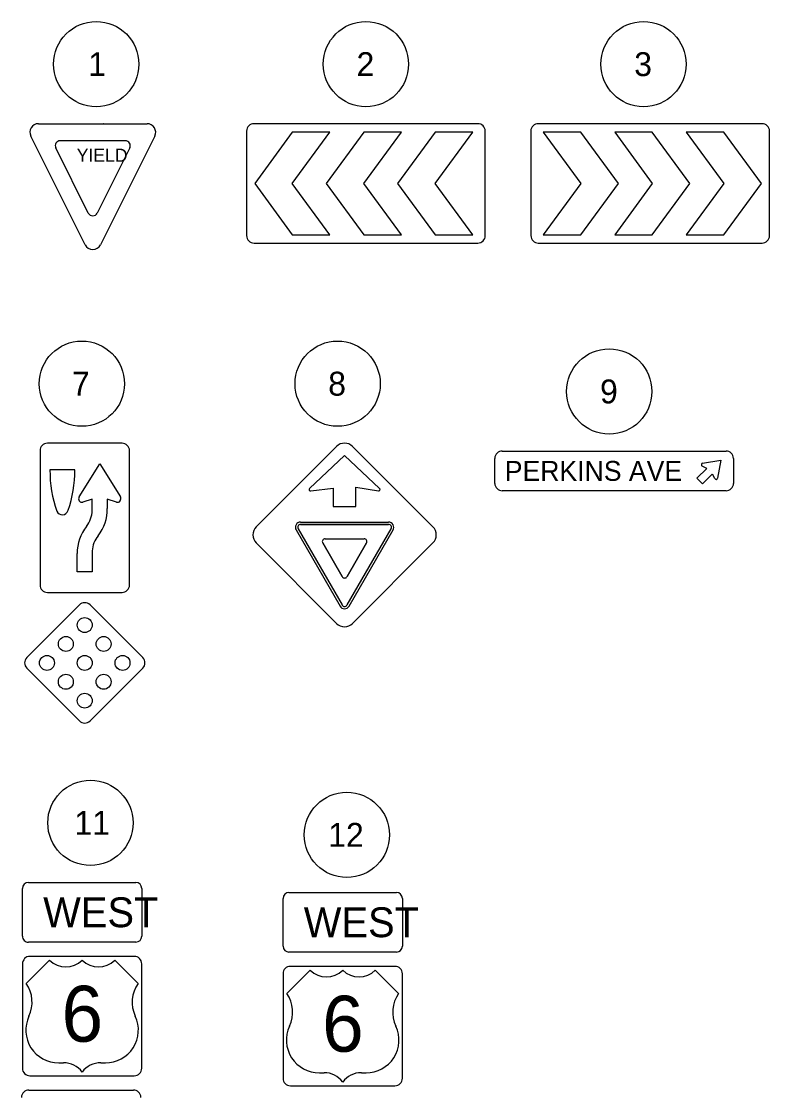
# Model space of a CAD drawing. Extents: x -38.5 to 34, y -4 to 22.
# Drawn here: x -18.33 to -13.94, y 13.65 to 19.95 of the extents above; entities that cross this region are included whole.
import ezdxf

# ---------------------------------------------------------------- set-up
doc = ezdxf.new("R2010")
doc.units = 0
doc.layers.add('DT_P_Contour_Minor', color=7, linetype='Continuous')
doc.layers.add('DT_P_Terrain_Boundary', color=7, linetype='Continuous')

msp = doc.modelspace()

# ---------------------------------------------------------------- linework, layer by layer
at = {"layer": 'DT_P_Contour_Minor'}
for p, q in [((-18.2314, 19.3553), (-17.5932, 19.3553)), ((-18.2231, 19.355), (-18.2231, 19.3553)), ((-17.848, 19.3553), (-17.8488, 19.355)), ((-17.9571, 18.6448), (-18.2762, 19.283)), ((-17.7216, 19.2553), (-18.1031, 19.2553)), ((-16.7418, 19.3061), (-16.9624, 19.0053)), ((-16.7418, 19.0053), (-16.5213, 19.3061)), ((-16.5213, 19.3061), (-16.7418, 19.3061)), ((-16.3226, 19.3061), (-16.5431, 19.0053)), ((-16.3226, 19.0053), (-16.102, 19.3061)), ((-16.102, 19.3061), (-16.3226, 19.3061)), ((-15.9033, 19.3061), (-16.1239, 19.0053)), ((-15.9033, 19.0053), (-15.6828, 19.3061)), ((-15.6828, 19.3061), (-15.9033, 19.3061)), ((-15.049, 19.3061), (-15.2696, 19.3061)), ((-15.2696, 19.3061), (-15.049, 19.0053)), ((-14.8285, 19.0053), (-15.049, 19.3061)), ((-14.6298, 19.3061), (-14.8503, 19.3061)), ((-14.8503, 19.3061), (-14.6298, 19.0053)), ((-14.4092, 19.0053), (-14.6298, 19.3061)), ((-14.2105, 19.3061), (-14.4311, 19.3061)), ((-14.4311, 19.3061), (-14.2105, 19.0053)), ((-13.9899, 19.0053), (-14.2105, 19.3061)), ((-17.9386, 18.8314), (-18.1293, 19.2129)), ((-16.9624, 19.0053), (-16.7418, 18.7045)), ((-16.5213, 18.7045), (-16.7418, 19.0053)), ((-16.5431, 19.0053), (-16.3226, 18.7045)), ((-16.102, 18.7045), (-16.3226, 19.0053)), ((-16.1239, 19.0053), (-15.9033, 18.7045)), ((-15.6828, 18.7045), (-15.9033, 19.0053)), ((-15.049, 19.0053), (-15.2696, 18.7045)), ((-15.049, 18.7045), (-14.8285, 19.0053)), ((-14.6298, 19.0053), (-14.8503, 18.7045)), ((-14.6298, 18.7045), (-14.4092, 19.0053)), ((-14.2105, 19.0053), (-14.4311, 18.7045)), ((-14.2105, 18.7045), (-13.9899, 19.0053)), ((-16.7418, 18.7045), (-16.5213, 18.7045)), ((-16.3226, 18.7045), (-16.102, 18.7045)), ((-15.9033, 18.7045), (-15.6828, 18.7045)), ((-15.2696, 18.7045), (-15.049, 18.7045)), ((-14.8503, 18.7045), (-14.6298, 18.7045)), ((-14.4311, 18.7045), (-14.2105, 18.7045)), ((-17.9929, 17.1683), (-17.8718, 17.3613)), ((-17.8718, 17.3613), (-17.7504, 17.168)), ((-16.4351, 17.4106), (-16.6408, 17.2168)), ((-16.2293, 17.2168), (-16.4351, 17.4106)), ((-14.3345, 17.3646), (-14.2285, 17.3831)), ((-14.3345, 17.3646), (-14.2285, 17.3831)), ((-14.2285, 17.3831), (-14.247, 17.2771)), ((-14.2285, 17.3831), (-14.247, 17.2771)), ((-18.0177, 17.3248), (-18.1635, 17.3248)), ((-18.0177, 17.3248), (-18.0177, 17.3248)), ((-14.3687, 17.2759), (-14.3109, 17.3337)), ((-14.3687, 17.2759), (-14.3109, 17.3337)), ((-14.3107, 17.3339), (-14.3371, 17.3476)), ((-14.3107, 17.3339), (-14.3371, 17.3476)), ((-14.3109, 17.3337), (-14.3107, 17.3339)), ((-14.3109, 17.3337), (-14.3107, 17.3339)), ((-14.2922, 17.3194), (-14.2922, 17.3194)), ((-14.264, 17.2745), (-14.2777, 17.3009)), ((-14.264, 17.2745), (-14.2777, 17.3009)), ((-16.3684, 17.1106), (-16.3684, 17.2246)), ((-16.3684, 17.2246), (-16.2365, 17.2023)), ((-14.3357, 17.2429), (-14.3687, 17.2759)), ((-14.3357, 17.2429), (-14.3687, 17.2759)), ((-16.634, 17.2023), (-16.5017, 17.2189)), ((-16.5017, 17.2189), (-16.5017, 17.1106)), ((-17.9156, 17.1539), (-17.9706, 17.1366)), ((-17.9156, 17.0872), (-17.9156, 17.1539)), ((-17.7726, 17.1364), (-17.8281, 17.1541)), ((-17.8281, 17.1541), (-17.8281, 17.0994)), ((-16.5017, 17.1106), (-16.3684, 17.1106)), ((-16.7196, 16.9731), (-16.4616, 16.5262)), ((-16.7077, 16.98), (-16.4497, 16.5331)), ((-16.6931, 17.0191), (-16.1771, 17.0191)), ((-16.6931, 17.0053), (-16.1771, 17.0053)), ((-16.4204, 16.5331), (-16.1624, 16.98)), ((-16.4085, 16.5262), (-16.1505, 16.9731)), ((-16.5491, 16.922), (-16.321, 16.922)), ((-17.9156, 16.851), (-17.9156, 16.7269)), ((-16.5635, 16.897), (-16.4495, 16.6994)), ((-16.4206, 16.6994), (-16.3066, 16.897)), ((-18.0031, 16.7269), (-18.0031, 16.8354)), ((-17.9156, 16.7269), (-18.0031, 16.7269)), ((-18.2898, 14.9062), (-17.6598, 14.9062)), ((-18.2898, 14.9062), (-17.6598, 14.9062)), ((-18.3248, 14.5912), (-18.3248, 14.8712)), ((-18.3248, 14.5912), (-18.3248, 14.8712)), ((-17.6248, 14.8712), (-17.6248, 14.5912)), ((-17.6248, 14.8712), (-17.6248, 14.5912)), ((-16.7612, 14.8477), (-16.1312, 14.8477)), ((-16.7612, 14.8477), (-16.1312, 14.8477)), ((-16.7962, 14.5327), (-16.7962, 14.8127)), ((-16.7962, 14.5327), (-16.7962, 14.8127)), ((-16.0962, 14.8127), (-16.0962, 14.5327)), ((-16.0962, 14.8127), (-16.0962, 14.5327)), ((-17.6598, 14.5562), (-18.2898, 14.5562)), ((-17.6598, 14.5562), (-18.2898, 14.5562)), ((-18.1662, 14.4507), (-18.3029, 14.314)), ((-18.1662, 14.4507), (-18.3029, 14.314)), ((-17.6467, 14.314), (-17.7834, 14.4507)), ((-17.6467, 14.314), (-17.7834, 14.4507)), ((-16.1312, 14.4977), (-16.7612, 14.4977)), ((-16.1312, 14.4977), (-16.7612, 14.4977)), ((-16.6376, 14.3922), (-16.7743, 14.2555)), ((-16.6376, 14.3922), (-16.7743, 14.2555)), ((-16.118, 14.2555), (-16.2548, 14.3922)), ((-16.118, 14.2555), (-16.2548, 14.3922)), ((-18.1115, 13.8491), (-18.0842, 13.8491)), ((-18.1115, 13.8491), (-18.0842, 13.8491)), ((-17.8655, 13.8491), (-17.8381, 13.8491)), ((-17.8655, 13.8491), (-17.8381, 13.8491)), ((-16.5829, 13.7906), (-16.5555, 13.7906)), ((-16.5829, 13.7906), (-16.5555, 13.7906)), ((-16.3368, 13.7906), (-16.3094, 13.7906)), ((-16.3368, 13.7906), (-16.3094, 13.7906)), ((-18.2866, 13.689), (-18.2866, 13.6889)), ((-18.2866, 13.689), (-18.2866, 13.6889)), ((-18.2866, 13.6889), (-17.6741, 13.6889)), ((-18.2866, 13.6889), (-17.6741, 13.6889))]:
    msp.add_line(p, q, dxfattribs=at)
for points in [[(-17.0099, 19.3116), (-17.0099, 18.6991)], [(-15.6536, 19.3553), (-16.9661, 19.3553)], [(-15.6099, 18.6991), (-15.6099, 19.3116)], [(-15.3425, 19.3116), (-15.3425, 18.6991)], [(-13.9862, 19.3553), (-15.2987, 19.3553)], [(-13.9425, 18.6991), (-13.9425, 19.3116)], [(-17.5485, 19.283), (-17.8676, 18.6448)], [(-17.6954, 19.2129), (-17.8861, 18.8314)], [(-16.9661, 18.6553), (-15.6536, 18.6553)], [(-15.2987, 18.6553), (-13.9862, 18.6553)], [(-17.7406, 17.4816), (-18.1781, 17.4816)], [(-18.2218, 17.4378), (-18.2218, 16.6503)], [(-17.6968, 16.6503), (-17.6968, 17.4378)], [(-16.9536, 16.9911), (-16.4822, 17.4625)], [(-16.3879, 17.4625), (-15.9165, 16.9911)], [(-15.5099, 17.4361), (-14.1974, 17.4361)], [(-15.5536, 17.2465), (-15.5536, 17.3923)], [(-14.1536, 17.3923), (-14.1536, 17.2465)], [(-14.2779, 17.3007), (-14.3357, 17.2429)], [(-14.2779, 17.3007), (-14.3357, 17.2429)], [(-14.1974, 17.2028), (-15.5099, 17.2028)], [(-16.7077, 16.98), (-16.4497, 16.5331)], [(-16.1771, 17.0053), (-16.6931, 17.0053)], [(-16.4204, 16.5331), (-16.1624, 16.98)], [(-16.5491, 16.922), (-16.321, 16.922)], [(-16.4822, 16.4254), (-16.9536, 16.8968)], [(-16.4495, 16.6994), (-16.5635, 16.897)], [(-16.3066, 16.897), (-16.4206, 16.6994)], [(-15.9165, 16.8968), (-16.3879, 16.4254)], [(-18.1781, 16.6066), (-17.7406, 16.6066)], [(-17.9903, 16.5339), (-18.2996, 16.2246)], [(-17.619, 16.2246), (-17.9284, 16.5339)], [(-18.2996, 16.1627), (-17.9903, 15.8534)], [(-17.9284, 15.8534), (-17.619, 16.1627)], [(-17.6686, 14.4725), (-18.2811, 14.4726)], [(-17.6686, 14.4725), (-18.2811, 14.4726)], [(-18.3248, 14.4288), (-18.3248, 13.8163)], [(-18.3248, 14.4288), (-18.3248, 13.8163)], [(-17.6248, 13.8163), (-17.6248, 14.4288)], [(-17.6248, 13.8163), (-17.6248, 14.4288)], [(-16.1399, 14.4141), (-16.7524, 14.4141)], [(-16.1399, 14.4141), (-16.7524, 14.4141)], [(-16.7962, 14.3703), (-16.7962, 13.7578)], [(-16.7962, 14.3703), (-16.7962, 13.7578)], [(-16.0962, 13.7578), (-16.0962, 14.3703)], [(-16.0962, 13.7578), (-16.0962, 14.3703)], [(-18.2811, 13.7726), (-17.6686, 13.7725)], [(-18.2811, 13.7726), (-17.6686, 13.7725)], [(-16.7524, 13.7141), (-16.1399, 13.7141)], [(-16.7524, 13.7141), (-16.1399, 13.7141)]]:
    msp.add_lwpolyline(points, dxfattribs=at)
for centre in [(-17.9593, 16.4153), (-18.0702, 16.3045), (-17.8485, 16.3045), (-18.181, 16.1936), (-17.9593, 16.1936), (-17.7377, 16.1936), (-18.0702, 16.0828), (-17.8485, 16.0828), (-17.9593, 15.972)]:
    msp.add_circle(centre, 0.0438, dxfattribs=at)
for centre, radius, start, end in [((-18.2314, 19.3053), 0.05, 90, 206.56505), ((-17.5932, 19.3053), 0.05, 333.43495, 90), ((-16.9661, 19.3116), 0.0438, 90, 180), ((-15.6536, 19.3116), 0.0437, 0, 90), ((-15.2987, 19.3116), 0.0438, 90, 180), ((-13.9862, 19.3116), 0.0437, 0, 90), ((-18.1031, 19.226), 0.0293, 90, 206.56505), ((-17.7216, 19.226), 0.0293, 333.43495, 90), ((-17.9123, 18.8445), 0.0293, 206.56505, 333.43495), ((-16.9661, 18.6991), 0.0437, 180, 270), ((-15.6536, 18.6991), 0.0438, 270, 0), ((-15.2987, 18.6991), 0.0437, 180, 270), ((-13.9862, 18.6991), 0.0438, 270, 0), ((-17.9123, 18.6671), 0.05, 206.56505, 333.43495), ((-18.1781, 17.4378), 0.0437, 90, 180), ((-17.7406, 17.4378), 0.0437, 360, 90), ((-16.4351, 17.4154), 0.0667, 45, 135), ((-15.5099, 17.3923), 0.0437, 90, 180), ((-14.1974, 17.3923), 0.0437, 0, 90), ((-14.3329, 17.3557), 0.00908, 99.92075, 242.6378), ((-14.3329, 17.3557), 0.00908, 99.92075, 242.6378), ((-15.5099, 17.2465), 0.0438, 180, 270), ((-14.2559, 17.2787), 0.00908, 207.3622, 350.07924), ((-14.2559, 17.2787), 0.00908, 207.3622, 350.07924), ((-14.1974, 17.2465), 0.0438, 270, 0), ((-16.6351, 17.2106), 0.00844, 133.28914, 277.17514), ((-16.2351, 17.2106), 0.00844, 260.4249, 46.71086), ((-18.0793, 17.0927), 0.2513, 322.31934, 1.54469), ((-18.0793, 17.0927), 0.1638, 322.9751, 358.08669), ((-17.7705, 16.8441), 0.2327, 139.89141, 182.1421), ((-16.9065, 16.944), 0.0667, 135, 225), ((-16.6931, 16.9884), 0.0307, 90, 210), ((-16.6931, 16.9884), 0.0169, 90, 210), ((-16.6931, 16.9884), 0.0169, 90, 210), ((-16.1771, 16.9884), 0.0307, 330, 90), ((-16.1771, 16.9884), 0.0169, 330, 90), ((-16.1771, 16.9884), 0.0169, 330, 90), ((-15.9637, 16.944), 0.0667, 315, 45), ((-17.7705, 16.8441), 0.1452, 139.16766, 177.28815), ((-16.5491, 16.9053), 0.0167, 90, 210), ((-16.5491, 16.9053), 0.0167, 90, 210), ((-16.321, 16.9053), 0.0167, 330, 90), ((-16.321, 16.9053), 0.0167, 330, 90), ((-16.4351, 16.7078), 0.0167, 210, 330), ((-16.4351, 16.7078), 0.0167, 210, 330), ((-18.1781, 16.6503), 0.0437, 180, 270), ((-17.7406, 16.6503), 0.0437, 270, 360), ((-17.9593, 16.503), 0.0437, 45, 135), ((-16.4351, 16.5415), 0.0169, 210, 330), ((-16.4351, 16.5415), 0.0169, 210, 330), ((-16.4351, 16.5415), 0.0307, 210, 330), ((-16.4351, 16.4726), 0.0667, 225, 315), ((-18.2687, 16.1936), 0.0437, 135, 225), ((-17.65, 16.1936), 0.0437, 315, 45), ((-17.9593, 15.8843), 0.0437, 225, 315), ((-18.2898, 14.8712), 0.035, 89.99962, 179.99962), ((-18.2898, 14.8712), 0.035, 89.99962, 179.99962), ((-17.6598, 14.8712), 0.035, 359.99962, 89.99962), ((-17.6598, 14.8712), 0.035, 359.99962, 89.99962), ((-16.7612, 14.8127), 0.035, 90, 180), ((-16.7612, 14.8127), 0.035, 90, 180), ((-16.1312, 14.8127), 0.035, 360, 90), ((-16.1312, 14.8127), 0.035, 360, 90), ((-18.2898, 14.5912), 0.035, 179.99962, 269.99962), ((-18.2898, 14.5912), 0.035, 179.99962, 269.99962), ((-17.6598, 14.5912), 0.035, 269.99962, 359.99962), ((-17.6598, 14.5912), 0.035, 269.99962, 359.99962), ((-16.7612, 14.5327), 0.035, 180, 270), ((-16.7612, 14.5327), 0.035, 180, 270), ((-16.1312, 14.5327), 0.035, 270, 360), ((-16.1312, 14.5327), 0.035, 270, 360), ((-18.2811, 14.4288), 0.0438, 89.99962, 179.99962), ((-18.2811, 14.4288), 0.0438, 89.99962, 179.99962), ((-18.0705, 14.5483), 0.1367, 225.57261, 314.42662), ((-18.0705, 14.5483), 0.1367, 225.57261, 314.42662), ((-17.8791, 14.5483), 0.1367, 225.57261, 314.42662), ((-17.8791, 14.5483), 0.1367, 225.57261, 314.42662), ((-17.6686, 14.4288), 0.0438, 359.99962, 89.99962), ((-17.6686, 14.4288), 0.0438, 359.99962, 89.99962), ((-16.7524, 14.3703), 0.0438, 90, 180), ((-16.7524, 14.3703), 0.0438, 90, 180), ((-16.5419, 14.4898), 0.1367, 225.573, 314.427), ((-16.5419, 14.4898), 0.1367, 225.573, 314.427), ((-16.3505, 14.4898), 0.1367, 225.573, 314.427), ((-16.3505, 14.4898), 0.1367, 225.573, 314.427), ((-16.1399, 14.3703), 0.0438, 360, 90), ((-16.1399, 14.3703), 0.0438, 360, 90), ((-18.4597, 14.2042), 0.1914, 334.54674, 35.00055), ((-18.4597, 14.2042), 0.1914, 334.54674, 35.00055), ((-17.4899, 14.2042), 0.1914, 144.99869, 205.45249), ((-17.4899, 14.2042), 0.1914, 144.99869, 205.45249), ((-16.9311, 14.1457), 0.1914, 334.54712, 35.00093), ((-16.9311, 14.1457), 0.1914, 334.54712, 35.00093), ((-15.9613, 14.1457), 0.1914, 144.99907, 205.45288), ((-15.9613, 14.1457), 0.1914, 144.99907, 205.45288), ((-18.1137, 14.0405), 0.1914, 154.83154, 270.63788), ((-18.1137, 14.0405), 0.1914, 154.83154, 270.63788), ((-17.836, 14.0405), 0.1914, 269.36135, 25.1677), ((-17.836, 14.0405), 0.1914, 269.36135, 25.1677), ((-16.585, 13.982), 0.1914, 154.83192, 270.63826), ((-16.585, 13.982), 0.1914, 154.83192, 270.63826), ((-16.3073, 13.982), 0.1914, 269.36174, 25.16808), ((-16.3073, 13.982), 0.1914, 269.36174, 25.16808), ((-18.0842, 13.7124), 0.1367, 36.86951, 89.99962), ((-18.0842, 13.7124), 0.1367, 36.86951, 89.99962), ((-17.8655, 13.7124), 0.1367, 89.99962, 143.12972), ((-17.8655, 13.7124), 0.1367, 89.99962, 143.12972), ((-18.2811, 13.8163), 0.0438, 179.99962, 269.99962), ((-18.2811, 13.8163), 0.0438, 179.99962, 269.99962), ((-17.6686, 13.8163), 0.0438, 269.99962, 359.99962), ((-17.6686, 13.8163), 0.0438, 269.99962, 359.99962), ((-16.7524, 13.7578), 0.0438, 180, 270), ((-16.7524, 13.7578), 0.0438, 180, 270), ((-16.5555, 13.6539), 0.1367, 36.8699, 90), ((-16.5555, 13.6539), 0.1367, 36.8699, 90), ((-16.3368, 13.6539), 0.1367, 90, 143.1301), ((-16.3368, 13.6539), 0.1367, 90, 143.1301), ((-16.1399, 13.7578), 0.0438, 270, 360), ((-16.1399, 13.7578), 0.0438, 270, 360), ((-18.2866, 13.6452), 0.0437, 89.99962, 179.99962), ((-18.2866, 13.6452), 0.0437, 89.99962, 179.99962), ((-17.6741, 13.6452), 0.0437, 359.99962, 89.99962), ((-17.6741, 13.6452), 0.0437, 359.99962, 89.99962)]:
    msp.add_arc(centre, radius, start, end, dxfattribs=at)
for centre, major_axis, ratio, start_param, end_param in [((-17.6256, 17.3187), (0, -0.6165), 0.8724, 4.702253, 5.103102), ((-18.5366, 17.3166), (0, -0.595), 0.8724, 1.177265, 1.584531), ((-17.9766, 17.1573), (0, -0.0219), 0.860585, 4.187935, 6.605989), ((-17.7667, 17.1571), (0, -0.0219), 0.860585, 5.960382, 8.378436), ((-18.091, 17.104), (0, -0.0418), 0.8724, 5.215341, 7.472698)]:
    msp.add_ellipse(centre, major_axis=major_axis, ratio=ratio, start_param=start_param, end_param=end_param, dxfattribs=at)
at = {"layer": 'DT_P_Terrain_Boundary'}
for centre in [(-17.8921, 19.7046), (-16.31, 19.7046), (-14.6815, 19.7046), (-17.9762, 17.8308), (-16.4759, 17.8308), (-14.8826, 17.7853), (-17.9261, 15.2554), (-16.4217, 15.1852)]:
    msp.add_circle(centre, 0.25, dxfattribs=at)

# ---------------------------------------------------------------- texts
at = {"layer": 'DT_P_Contour_Minor'}
for s, height, rotation, p in [('YIELD', 0.07699, 360, (-18.0064, 19.1319)), ('WEST', 0.175, 359.99962, (-18.2032, 14.6437)), ('WEST', 0.175, 359.99962, (-18.2032, 14.6437)), ('WEST', 0.175, 360, (-16.6746, 14.5852)), ('WEST', 0.175, 360, (-16.6746, 14.5852)), ('6', 0.3281, 359.99962, (-18.0956, 13.9722)), ('6', 0.3281, 359.99962, (-18.0956, 13.9722)), ('6', 0.3281, 360, (-16.5669, 13.9137)), ('6', 0.3281, 360, (-16.5669, 13.9137))]:
    msp.add_text(s, height=height, rotation=rotation, dxfattribs=at).set_placement(p)
msp.add_text('PERKINS AVE', height=0.116667, dxfattribs=at).set_placement((-15.4953, 17.2611))
at = {"layer": 'DT_P_Terrain_Boundary'}
for s, p in [('1', (-17.9389, 19.6346)), ('2', (-16.365, 19.6346)), ('3', (-14.736, 19.6346)), ('7', (-18.0344, 17.7608)), ('8', (-16.5311, 17.7608)), ('9', (-14.9365, 17.7153)), ('11', (-18.02, 15.1854)), ('12', (-16.531, 15.1152))]:
    msp.add_text(s, height=0.14, dxfattribs=at).set_placement(p)

doc.saveas('drawing.dxf')
